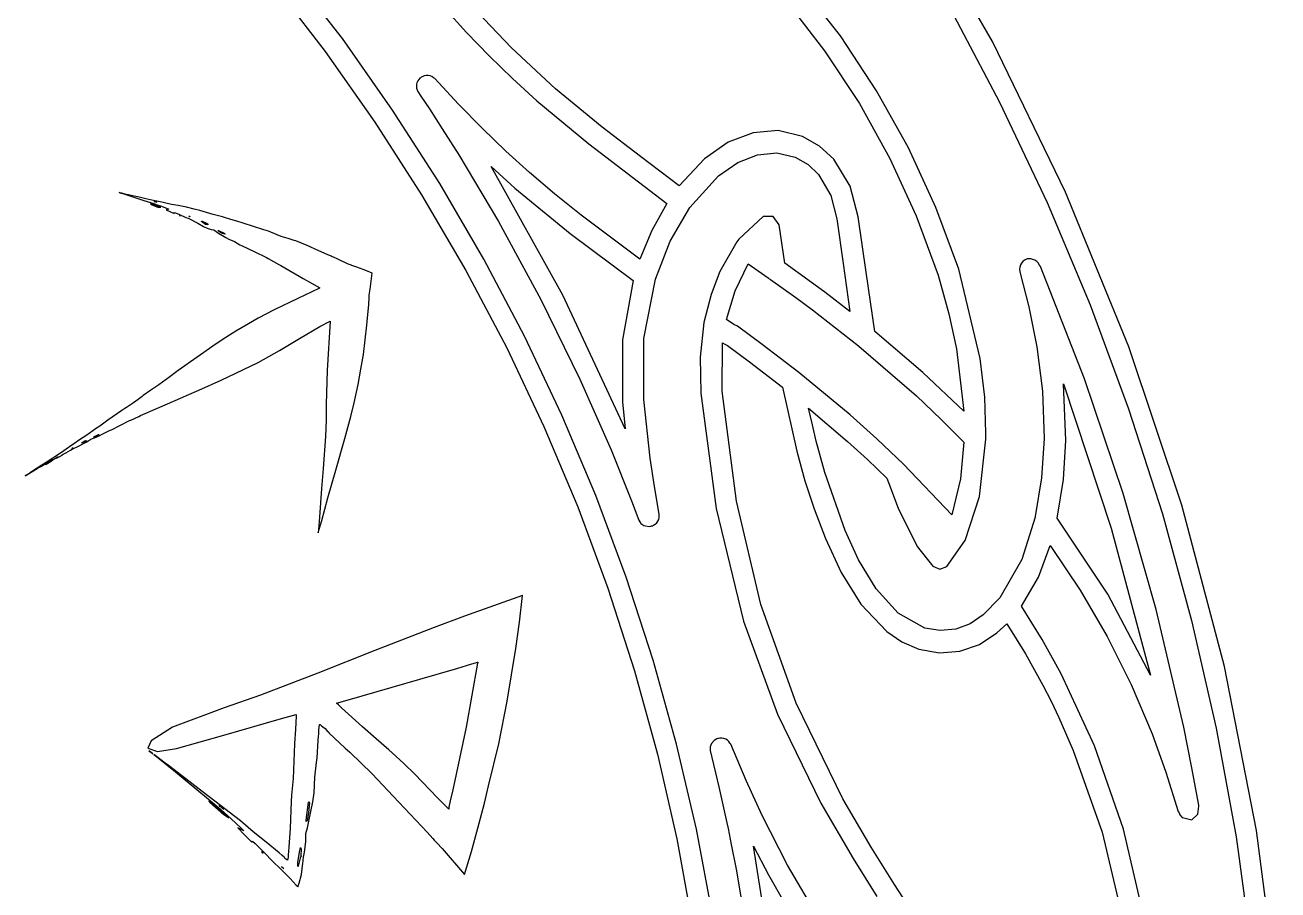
# Model space of a CAD drawing. Extents: x 0 to 238, y 0 to 238.
# Drawn here: x 179.2 to 237, y 135 to 174.9 of the extents above; entities that cross this region are included whole.
import ezdxf

# ---------------------------------------------------------------- set-up
doc = ezdxf.new("R2010")
doc.units = 0

msp = doc.modelspace()

# ---------------------------------------------------------------- linework, layer by layer
at = {"layer": 'Layer 1'}
for p, q in [((223.823429, 174.117958), (219.9911, 180.8434)), ((193.85253, 174.25553), (191.395643, 177.4384)), ((190.622972, 176.818991), (193.057657, 173.669581)), ((216.813348, 174.37876), (214.977801, 176.728939)), ((201.651981, 173.825604), (199.739794, 175.830216)), ((214.33111, 175.963486), (216.088897, 173.693003)), ((221.754174, 175.877259), (224.153248, 171.331871)), ((198.578062, 175.638838), (199.573295, 174.535498)), ((199.573295, 174.535498), (200.614375, 173.463208)), ((196.167082, 170.963792), (193.85253, 174.25553)), ((218.485318, 171.857848), (216.813348, 174.37876)), ((227.199543, 167.179595), (223.823429, 174.117958)), ((193.057657, 173.669581), (195.346505, 170.414461)), ((200.614375, 173.463208), (201.690735, 172.411998)), ((203.682115, 171.940536), (201.651981, 173.825604)), ((216.088897, 173.693003), (217.690263, 171.265974)), ((197.28538, 172.219329), (197.26213, 172.151429)), ((197.327267, 172.315188), (197.28538, 172.219329)), ((197.377065, 172.377128), (197.327267, 172.315188)), ((197.423451, 172.434836), (197.377065, 172.377128)), ((197.452063, 172.451908), (197.423451, 172.434836)), ((197.475366, 172.475101), (197.452063, 172.451908)), ((197.534974, 172.501274), (197.475366, 172.475101)), ((197.625251, 172.540616), (197.534974, 172.501274)), ((197.716019, 172.555407), (197.625251, 172.540616)), ((197.807976, 172.558605), (197.716019, 172.555407)), ((197.895925, 172.539315), (197.807976, 172.558605)), ((197.980408, 172.50859), (197.895925, 172.539315)), ((198.055784, 172.454617), (197.980408, 172.50859)), ((198.106505, 172.418363), (198.055784, 172.454617)), ((199.196025, 171.242463), (198.106505, 172.418363)), ((201.690735, 172.411998), (202.819545, 171.390208)), ((197.26213, 172.151429), (197.258935, 172.0411)), ((197.258935, 172.0411), (197.260615, 171.979649)), ((197.260615, 171.979649), (197.326183, 171.81806)), ((197.326183, 171.81806), (197.467345, 171.611437)), ((197.467345, 171.611437), (197.859024, 171.022781)), ((205.824752, 170.180383), (203.682115, 171.940536)), ((219.956194, 169.219666), (218.485318, 171.857848)), ((197.859024, 171.022781), (198.456132, 170.100321)), ((200.292915, 170.128773), (199.196025, 171.242463)), ((202.819545, 171.390208), (205.209765, 169.407318)), ((217.690263, 171.265974), (219.10006, 168.727694)), ((224.153248, 171.331871), (226.345024, 166.699223)), ((198.3396, 167.5789), (196.167082, 170.963792)), ((195.346505, 170.414461), (197.497467, 167.063181)), ((198.456132, 170.100321), (199.219114, 168.896621)), ((201.381955, 169.071763), (200.292915, 170.128773)), ((207.592992, 168.821543), (205.824752, 170.180383)), ((212.793195, 169.920243), (211.644637, 169.480424)), ((213.947545, 170.017309), (212.793195, 169.920243)), ((215.066682, 169.752623), (213.947545, 170.017309)), ((205.209765, 169.407318), (208.814795, 166.656248)), ((211.644637, 169.480424), (210.542882, 168.716853)), ((215.852604, 169.307013), (215.066682, 169.752623)), ((216.516562, 168.694313), (215.852604, 169.307013)), ((199.219114, 168.896621), (201.049343, 165.833164)), ((202.475925, 168.084167), (201.381955, 169.071763)), ((209.376352, 167.472183), (207.592992, 168.821543)), ((210.542882, 168.716853), (209.376352, 167.472183)), ((212.081999, 168.552759), (212.987978, 168.90602)), ((212.987978, 168.90602), (213.881765, 168.989178)), ((213.881765, 168.989178), (214.734677, 168.790416)), ((214.734677, 168.790416), (215.320657, 168.454592)), ((219.10006, 168.727694), (220.31256, 166.089469)), ((221.219882, 166.476206), (219.956194, 169.219666)), ((204.013447, 162.427846), (200.709635, 168.35713)), ((200.709635, 168.35713), (201.807065, 167.362924)), ((211.192507, 167.94121), (212.081999, 168.552759)), ((215.320657, 168.454592), (215.811677, 167.990858)), ((217.269315, 167.452683), (216.516562, 168.694313)), ((200.370974, 164.098956), (198.3396, 167.5789)), ((203.632915, 167.110391), (202.475925, 168.084167)), ((209.872467, 166.48033), (211.192507, 167.94121)), ((215.811677, 167.990858), (216.371752, 167.027627)), ((183.556, 167.164), (183.593987, 167.152567)), ((183.599569, 167.151591), (183.556, 167.164)), ((183.556, 167.164), (183.556, 167.164)), ((183.593987, 167.152567), (183.650779, 167.136147)), ((183.650779, 167.136147), (183.599569, 167.151591)), ((183.729305, 167.116162), (183.667041, 167.131445)), ((183.667041, 167.131445), (183.772383, 167.097197)), ((183.931644, 167.060565), (183.729305, 167.116162)), ((183.772383, 167.097197), (184.180589, 166.965842)), ((183.992553, 167.054333), (183.931644, 167.060565)), ((184.034116, 167.046205), (183.992553, 167.054333)), ((184.46985, 166.944275), (184.034116, 167.046205)), ((197.497467, 167.063181), (199.541955, 163.573593)), ((201.807065, 167.362924), (204.360371, 165.271188)), ((204.866255, 166.120088), (203.632915, 167.110391)), ((216.371752, 167.027627), (216.648465, 165.948308)), ((217.640822, 166.049023), (217.269315, 167.452683)), ((230.112446, 160.051686), (227.199543, 167.179595)), ((184.180589, 166.965842), (184.465244, 166.876096)), ((184.465244, 166.876096), (184.694953, 166.802777)), ((184.777472, 166.87578), (184.46985, 166.944275)), ((184.694953, 166.802777), (185.149164, 166.665027)), ((185.06137, 166.812921), (184.777472, 166.87578)), ((185.034049, 166.635656), (185.004842, 166.637349)), ((185.004842, 166.637349), (185.035186, 166.614913)), ((185.163778, 166.591065), (185.034049, 166.635656)), ((185.035186, 166.614913), (185.373, 166.479)), ((185.521976, 166.720366), (185.06137, 166.812921)), ((185.149164, 166.665027), (185.264804, 166.616203)), ((185.477369, 166.493958), (185.163778, 166.591065)), ((185.20454, 166.73452), (185.173925, 166.750722)), ((185.173925, 166.750722), (185.192944, 166.749475)), ((185.192944, 166.749475), (185.289463, 166.718642)), ((185.204, 166.734), (185.20454, 166.73452)), ((185.289463, 166.718642), (185.204, 166.734)), ((185.264804, 166.616203), (185.354757, 166.57567)), ((185.354757, 166.57567), (185.505782, 166.528147)), ((185.373, 166.479), (185.477369, 166.493958)), ((185.505782, 166.528147), (185.765023, 166.43402)), ((185.65035, 166.695116), (185.521976, 166.720366)), ((185.96172, 166.617138), (185.65035, 166.695116)), ((185.840345, 166.402693), (185.723567, 166.360154)), ((185.765023, 166.43402), (185.840345, 166.402693)), ((186.27, 166.559), (185.96172, 166.617138)), ((186.580986, 166.500533), (186.27, 166.559)), ((186.27, 166.559), (186.27, 166.559)), ((186.659125, 166.483682), (186.580986, 166.500533)), ((187.012275, 166.399961), (186.659125, 166.483682)), ((187.267452, 166.330816), (187.012275, 166.399961)), ((208.814795, 166.656248), (208.12109, 165.413251)), ((208.963608, 164.92229), (209.872467, 166.48033)), ((222.270288, 163.63946), (221.219882, 166.476206)), ((226.345024, 166.699223), (228.328033, 161.986451)), ((185.723567, 166.360154), (185.893504, 166.28429)), ((185.893504, 166.28429), (186.091342, 166.198833)), ((186.091342, 166.198833), (186.084027, 166.247116)), ((186.084027, 166.247116), (186.151221, 166.235141)), ((186.151221, 166.235141), (186.333026, 166.156728)), ((186.344, 166.103), (186.330129, 166.102946)), ((186.330129, 166.102946), (186.350395, 166.090529)), ((186.333026, 166.156728), (186.634315, 166.015837)), ((186.370997, 166.084622), (186.344, 166.103)), ((186.344, 166.103), (186.344, 166.103)), ((186.350395, 166.090529), (186.370997, 166.084622)), ((186.634315, 166.015837), (186.733265, 165.985707)), ((186.733265, 165.985707), (187.177779, 165.749487)), ((186.764468, 166.068553), (186.768, 166.076)), ((186.813182, 166.048829), (186.764468, 166.068553)), ((186.768, 166.076), (186.768207, 166.076574)), ((186.768207, 166.076574), (186.817627, 166.055712)), ((186.817627, 166.055712), (186.813182, 166.048829)), ((187.884389, 166.147984), (187.267452, 166.330816)), ((187.346945, 165.839106), (187.38, 165.846)), ((187.354314, 165.821713), (187.346945, 165.839106)), ((187.534818, 165.689069), (187.354314, 165.821713)), ((187.38, 165.846), (187.379839, 165.845891)), ((187.379839, 165.845891), (187.407962, 165.835488)), ((187.407962, 165.835488), (187.579471, 165.758594)), ((188.316818, 166.042207), (187.884389, 166.147984)), ((188.419019, 166.018309), (188.316818, 166.042207)), ((188.698201, 165.914268), (188.419019, 166.018309)), ((188.980688, 165.839053), (188.698201, 165.914268)), ((189.265775, 165.75663), (188.980688, 165.839053)), ((201.049343, 165.833164), (202.999504, 162.237011)), ((207.572835, 164.099598), (204.866255, 166.120088)), ((213.246317, 166.056741), (212.127867, 165.015011)), ((213.713699, 166.066929), (213.246317, 166.056741)), ((213.991363, 165.671025), (213.713699, 166.066929)), ((216.648465, 165.948308), (216.935719, 163.886678)), ((217.996518, 163.493903), (217.640822, 166.049023)), ((220.31256, 166.089469), (221.322037, 163.362603)), ((187.177779, 165.749487), (187.445201, 165.605887)), ((187.445201, 165.605887), (187.619961, 165.522544)), ((187.64298, 165.676767), (187.534818, 165.689069)), ((187.579471, 165.758594), (187.661079, 165.700394)), ((187.619961, 165.522544), (187.792605, 165.459631)), ((187.661079, 165.700394), (187.64298, 165.676767)), ((187.792605, 165.459631), (187.92499, 165.44359)), ((187.92499, 165.44359), (188.02199, 165.370274)), ((188.02199, 165.370274), (188.142993, 165.29029)), ((188.114209, 165.413505), (188.132, 165.417)), ((188.129384, 165.376277), (188.114209, 165.413505)), ((188.271576, 165.296408), (188.129384, 165.376277)), ((188.132, 165.417), (188.132525, 165.417419)), ((188.132525, 165.417419), (188.434737, 165.281298)), ((188.142993, 165.29029), (188.46894, 165.090387)), ((188.430837, 165.23827), (188.271576, 165.296408)), ((188.448989, 165.261898), (188.430837, 165.23827)), ((188.434737, 165.281298), (188.448989, 165.261898)), ((190.231045, 165.448946), (189.265775, 165.75663)), ((190.440919, 165.379519), (190.231045, 165.448946)), ((190.542414, 165.332157), (190.440919, 165.379519)), ((191.029682, 165.136642), (190.542414, 165.332157)), ((204.360371, 165.271188), (207.257995, 163.114014)), ((208.12109, 165.413251), (207.572835, 164.099598)), ((214.245941, 163.911615), (213.991363, 165.671025)), ((188.46894, 165.090387), (188.619314, 165.010351)), ((188.619314, 165.010351), (188.874708, 164.912485)), ((188.874708, 164.912485), (189.126038, 164.760269)), ((189.126038, 164.760269), (189.203527, 164.717135)), ((189.203527, 164.717135), (189.774744, 164.440557)), ((191.342841, 165.042083), (191.029682, 165.136642)), ((191.630312, 164.95782), (191.342841, 165.042083)), ((191.708236, 164.937444), (191.630312, 164.95782)), ((192.224603, 164.721067), (191.708236, 164.937444)), ((192.76595, 164.47738), (192.224603, 164.721067)), ((208.285, 163.178), (208.963608, 164.92229)), ((212.034607, 164.890864), (211.248272, 163.520864)), ((212.127867, 165.015011), (212.034607, 164.890864)), ((189.774744, 164.440557), (190.351205, 164.17167)), ((190.351205, 164.17167), (190.427775, 164.122357)), ((190.427775, 164.122357), (190.912443, 163.852008)), ((193.140504, 164.311671), (192.76595, 164.47738)), ((193.328108, 164.228816), (193.140504, 164.311671)), ((193.375036, 164.208169), (193.328108, 164.228816)), ((193.440117, 164.178962), (193.375036, 164.208169)), ((193.631404, 164.091284), (193.440117, 164.178962)), ((194.058033, 163.899401), (193.631404, 164.091284)), ((202.248672, 160.540024), (200.370974, 164.098956)), ((225.393999, 164.088475), (225.359915, 164.082297)), ((225.425538, 164.104245), (225.393999, 164.088475)), ((225.491973, 164.106032), (225.425538, 164.104245)), ((225.589136, 164.108309), (225.491973, 164.106032)), ((225.689655, 164.082461), (225.589136, 164.108309)), ((190.912443, 163.852008), (191.014427, 163.803889)), ((191.014427, 163.803889), (192.033617, 163.208513)), ((194.16587, 163.851496), (194.058033, 163.899401)), ((194.220003, 163.827437), (194.16587, 163.851496)), ((194.278851, 163.805923), (194.220003, 163.827437)), ((194.516634, 163.719385), (194.278851, 163.805923)), ((194.937464, 163.564945), (194.516634, 163.719385)), ((195.218326, 163.454291), (194.937464, 163.564945)), ((199.541955, 163.573593), (201.424949, 160.009863)), ((211.248272, 163.520864), (210.848572, 162.470894)), ((211.958034, 162.638618), (212.569004, 163.882466)), ((212.569004, 163.882466), (213.481874, 163.230516)), ((216.096121, 162.577045), (214.245941, 163.911615)), ((216.935719, 163.886678), (217.255491, 161.677778)), ((223.264438, 159.50928), (222.270288, 163.63946)), ((225.094678, 163.729635), (225.081455, 163.629929)), ((225.081455, 163.629929), (225.092888, 163.520574)), ((225.092888, 163.520574), (225.100203, 163.450018)), ((225.121489, 163.82723), (225.094678, 163.729635)), ((225.169122, 163.911169), (225.121489, 163.82723)), ((225.227917, 163.986655), (225.169122, 163.911169)), ((225.308551, 164.044962), (225.227917, 163.986655)), ((225.359915, 164.082297), (225.308551, 164.044962)), ((225.774135, 164.047671), (225.689655, 164.082461)), ((225.867178, 163.979718), (225.774135, 164.047671)), ((225.932801, 163.917064), (225.867178, 163.979718)), ((226.000266, 163.814646), (225.932801, 163.917064)), ((226.036955, 163.758766), (226.000266, 163.814646)), ((228.070071, 158.573466), (226.036955, 163.758766)), ((192.033617, 163.208513), (192.813614, 162.766271)), ((195.124093, 162.707839), (195.218326, 163.454291)), ((207.257995, 163.114014), (206.769426, 160.379584)), ((207.74906, 160.431319), (208.285, 163.178)), ((213.481874, 163.230516), (213.489731, 163.224936)), ((213.489731, 163.224936), (213.59242, 163.151779)), ((213.59242, 163.151779), (213.593394, 163.150859)), ((213.593394, 163.150859), (214.764314, 162.3279)), ((218.405102, 160.763863), (217.996518, 163.493903)), ((221.322037, 163.362603), (221.822527, 161.580323)), ((225.100203, 163.450018), (225.499251, 161.889808)), ((192.756066, 162.741452), (191.793342, 162.286482)), ((192.813614, 162.766271), (192.756066, 162.741452)), ((195.081666, 162.339836), (195.087844, 162.428922)), ((195.087844, 162.428922), (195.09998, 162.521855)), ((195.09998, 162.521855), (195.124093, 162.707839)), ((206.892165, 156.28093), (204.013447, 162.427846)), ((210.848572, 162.470894), (210.518454, 161.176804)), ((211.558054, 161.311796), (211.958034, 162.638618)), ((217.255491, 161.677778), (216.096121, 162.577045)), ((191.793342, 162.286482), (190.701762, 161.755862)), ((195.00721, 161.38898), (195.061507, 161.987118)), ((195.061507, 161.987118), (195.081666, 162.339836)), ((202.999504, 162.237011), (204.796235, 158.561914)), ((214.764314, 162.3279), (215.524964, 161.761136)), ((225.499251, 161.889808), (225.875216, 160.048678)), ((228.328033, 161.986451), (230.100808, 157.200688)), ((189.969018, 161.36825), (189.523421, 161.120335)), ((190.701762, 161.755862), (189.969018, 161.36825)), ((192.807834, 160.989211), (193.292502, 161.242164)), ((193.292502, 161.242164), (193.152314, 158.960964)), ((194.973344, 161.046927), (195.00721, 161.38898)), ((211.897925, 161.082468), (211.558054, 161.311796)), ((215.524964, 161.761136), (217.648794, 160.094936)), ((221.822527, 161.580323), (222.1734, 159.955303)), ((188.936284, 160.777805), (188.470259, 160.47863)), ((189.523421, 161.120335), (188.936284, 160.777805)), ((191.871396, 160.441252), (192.807834, 160.989211)), ((194.89851, 160.369075), (194.973344, 161.046927)), ((210.518454, 161.176804), (210.346132, 159.576224)), ((212.06911, 161.004978), (211.897925, 161.082468)), ((213.21195, 160.162012), (212.06911, 161.004978)), ((220.623162, 158.863723), (218.405102, 160.763863)), ((188.021899, 160.19224), (186.276199, 158.96096)), ((188.470259, 160.47863), (188.021899, 160.19224)), ((190.943137, 159.881913), (191.871396, 160.441252)), ((194.815167, 159.698922), (194.89851, 160.369075)), ((203.970645, 156.90725), (202.248672, 160.540024)), ((206.769426, 160.379584), (206.772, 157.519)), ((207.746209, 157.63284), (207.74906, 160.431319)), ((211.358756, 158.006619), (211.384007, 160.243759)), ((211.384007, 160.243759), (211.490001, 160.172393)), ((211.490001, 160.172393), (211.613228, 160.12086)), ((211.613228, 160.12086), (212.622498, 159.366277)), ((214.90054, 158.870582), (213.21195, 160.162012)), ((217.648794, 160.094936), (217.656433, 160.088811)), ((217.656433, 160.088811), (217.661093, 160.085018)), ((217.661093, 160.085018), (220.316623, 157.788818)), ((225.875216, 160.048678), (226.13646, 158.002288)), ((232.555144, 152.757603), (230.112446, 160.051686)), ((189.957601, 159.333954), (190.943137, 159.881913)), ((194.69774, 159.01733), (194.815167, 159.698922)), ((201.424949, 160.009863), (203.145295, 156.377593)), ((210.346132, 159.576224), (210.376047, 157.912674)), ((222.1734, 159.955303), (222.512462, 157.080523)), ((223.472416, 157.72771), (223.264438, 159.50928)), ((186.276199, 158.96096), (186.157525, 158.869543)), ((188.262951, 158.516676), (189.957601, 159.333954)), ((193.152314, 158.960964), (193.107825, 157.414194)), ((194.571426, 158.313525), (194.69774, 159.01733)), ((212.622498, 159.366277), (214.148348, 158.196877)), ((185.884791, 158.662649), (185.379752, 158.305813)), ((186.157525, 158.869543), (185.884791, 158.662649)), ((187.221111, 158.061271), (188.262951, 158.516676)), ((194.388264, 157.470505), (194.571426, 158.313525)), ((204.796235, 158.561914), (206.241254, 155.298761)), ((217.26269, 156.920212), (214.90054, 158.870582)), ((222.512462, 157.080523), (220.623162, 158.863723)), ((227.102, 158.343), (229.306045, 151.692802)), ((227.207511, 155.73772), (227.102, 158.343)), ((227.102, 158.343), (227.102, 158.343)), ((229.852304, 153.300019), (228.070071, 158.573466)), ((184.610268, 157.771186), (184.425644, 157.62791)), ((184.659524, 157.811284), (184.610268, 157.771186)), ((185.009801, 158.053834), (184.659524, 157.811284)), ((185.379752, 158.305813), (185.009801, 158.053834)), ((186.142425, 157.585388), (187.005928, 157.964977)), ((187.005928, 157.964977), (187.221111, 158.061271)), ((210.376047, 157.912674), (211.079278, 152.605896)), ((212.021852, 152.937563), (211.358756, 158.006619)), ((214.148348, 158.196877), (214.798345, 155.245257)), ((220.316623, 157.788818), (221.459733, 156.709428)), ((226.13646, 158.002288), (226.205323, 155.835158)), ((183.822798, 157.217491), (183.683315, 157.118919)), ((183.893136, 157.25926), (183.822798, 157.217491)), ((184.222489, 157.474553), (183.893136, 157.25926)), ((184.425644, 157.62791), (184.222489, 157.474553)), ((184.53545, 156.884778), (185.317507, 157.226983)), ((185.317507, 157.226983), (186.142425, 157.585388)), ((193.107825, 157.414194), (193.093736, 156.671208)), ((194.241356, 156.846952), (194.388264, 157.470505)), ((206.772, 157.519), (206.7723, 157.5192)), ((206.7723, 157.5192), (206.892165, 156.28093)), ((208.041695, 154.92897), (207.746209, 157.63284)), ((215.526519, 156.457774), (215.347912, 157.229753)), ((215.347912, 157.229753), (217.142492, 155.695773)), ((223.52498, 156.07592), (223.472416, 157.72771)), ((230.100808, 157.200688), (231.661882, 152.349069)), ((183.037873, 156.666387), (182.84691, 156.531022)), ((183.683315, 157.118919), (183.037873, 156.666387)), ((183.61813, 156.440538), (184.03469, 156.652633)), ((184.03469, 156.652633), (184.092997, 156.674959)), ((184.092997, 156.674959), (184.460128, 156.845111)), ((184.460128, 156.845111), (184.53545, 156.884778)), ((193.093736, 156.671208), (193.064636, 155.926921)), ((193.961849, 155.830692), (194.241356, 156.846952)), ((205.534847, 153.205786), (203.970645, 156.90725)), ((218.4937, 155.817682), (217.26269, 156.920212)), ((221.459733, 156.709428), (222.509103, 155.659998)), ((182.105278, 156.014448), (181.680709, 155.730767)), ((182.396599, 156.222697), (182.105278, 156.014448)), ((182.389308, 155.900432), (182.607093, 156.018023)), ((182.464931, 156.27265), (182.396599, 156.222697)), ((182.657954, 156.395225), (182.464931, 156.27265)), ((182.612405, 156.000519), (182.499908, 155.934084)), ((182.607093, 156.018023), (182.61972, 156.018889)), ((182.61972, 156.018889), (182.612, 156)), ((182.612, 156), (182.612405, 156.000519)), ((182.84691, 156.531022), (182.657954, 156.395225)), ((182.6637, 155.968496), (182.774732, 156.021655)), ((182.774732, 156.021655), (182.956048, 156.125321)), ((182.956048, 156.125321), (183.144953, 156.20644)), ((183.144953, 156.20644), (183.202448, 156.232614)), ((183.202448, 156.232614), (183.61813, 156.440538)), ((203.145295, 156.377593), (204.701838, 152.682387)), ((215.702527, 155.703301), (215.526519, 156.457774)), ((223.514467, 155.792024), (223.52498, 156.07592)), ((181.26459, 155.44763), (181.21219, 155.41192)), ((181.505029, 155.611985), (181.26459, 155.44763)), ((181.385336, 155.332322), (181.714263, 155.495376)), ((181.680709, 155.730767), (181.505029, 155.611985)), ((181.714263, 155.495376), (181.91227, 155.592102)), ((181.810406, 155.615128), (181.830726, 155.635165)), ((181.817995, 155.613502), (181.810406, 155.615128)), ((181.956989, 155.667635), (181.817995, 155.613502)), ((181.830726, 155.635165), (181.850668, 155.646979)), ((181.850668, 155.646979), (181.97449, 155.714822)), ((181.91227, 155.592102), (182.039939, 155.658425)), ((182.029221, 155.722149), (181.956989, 155.667635)), ((181.97449, 155.714822), (182.036968, 155.739858)), ((182.036968, 155.739858), (182.029, 155.722)), ((182.029, 155.722), (182.029221, 155.722149)), ((182.039939, 155.658425), (182.162624, 155.730391)), ((182.162624, 155.730391), (182.251061, 155.796502)), ((182.251061, 155.796502), (182.326383, 155.823922)), ((182.326383, 155.823922), (182.418387, 155.861963)), ((182.3782, 155.889053), (182.389308, 155.900432)), ((182.394456, 155.884447), (182.3782, 155.889053)), ((182.499908, 155.934084), (182.394456, 155.884447)), ((182.418387, 155.861963), (182.6637, 155.968496)), ((193.064636, 155.926921), (192.962057, 154.442311)), ((193.541778, 154.367212), (193.961849, 155.830692)), ((216.100923, 154.261931), (215.702527, 155.703301)), ((217.142492, 155.695773), (218.060617, 154.867821)), ((219.72314, 154.652952), (218.4937, 155.817682)), ((222.509103, 155.659998), (222.346813, 153.96444)), ((223.223242, 153.156443), (223.514467, 155.792024)), ((226.205323, 155.835158), (226.094325, 154.021286)), ((227.095374, 153.94037), (227.207511, 155.73772)), ((180.497003, 154.929524), (180.182709, 154.721165)), ((180.40256, 154.801745), (180.507741, 154.864399)), ((180.584196, 154.987944), (180.497003, 154.929524)), ((180.507741, 154.864399), (180.689492, 154.968062)), ((180.796833, 155.125152), (180.584196, 154.987944)), ((180.742705, 154.997001), (180.670738, 154.924766)), ((180.670738, 154.924766), (180.791633, 154.987896)), ((180.689492, 154.968062), (180.742705, 154.997001)), ((180.791633, 154.987896), (180.931985, 155.062135)), ((181.004159, 155.267451), (180.796833, 155.125152)), ((180.921261, 155.073407), (180.966781, 155.103968)), ((180.931985, 155.062135), (180.921261, 155.073407)), ((180.966781, 155.103968), (181.09537, 155.172246)), ((181.21219, 155.41192), (181.004159, 155.267451)), ((181.09537, 155.172246), (181.315379, 155.28897)), ((181.109975, 155.162325), (181.100706, 155.155009)), ((181.100706, 155.155009), (181.116, 155.162)), ((181.130577, 155.171102), (181.109975, 155.162325)), ((181.116, 155.162), (181.130577, 155.171102)), ((181.315379, 155.28897), (181.385336, 155.332322)), ((181.42843, 155.394416), (181.393434, 155.374418)), ((181.393434, 155.374418), (181.394625, 155.378916)), ((181.394625, 155.378916), (181.430338, 155.398912)), ((181.430338, 155.398912), (181.428, 155.394)), ((181.428, 155.394), (181.42843, 155.394416)), ((206.241254, 155.298761), (207.181976, 152.956391)), ((208.243278, 153.62031), (208.041695, 154.92897)), ((214.798345, 155.245257), (215.18211, 153.882407)), ((218.060617, 154.867821), (218.960535, 154.002204)), ((179.289403, 154.15202), (179.577687, 154.32071)), ((179.471532, 154.268526), (179.442703, 154.249993)), ((179.774717, 154.459108), (179.471532, 154.268526)), ((179.577687, 154.32071), (179.777971, 154.438735)), ((179.987301, 154.595122), (179.774717, 154.459108)), ((179.777971, 154.438735), (179.939289, 154.533728)), ((179.939289, 154.533728), (180.256507, 154.723604)), ((180.182709, 154.721165), (179.987301, 154.595122)), ((180.183, 154.658), (180.163329, 154.643801)), ((180.163329, 154.643801), (180.18587, 154.652742)), ((180.274144, 154.710507), (180.183, 154.658)), ((180.18587, 154.652742), (180.425333, 154.783501)), ((180.256507, 154.723604), (180.338496, 154.76804)), ((180.28591, 154.77162), (180.263854, 154.760729)), ((180.263854, 154.760729), (180.276591, 154.769994)), ((180.492906, 154.840561), (180.274144, 154.710507)), ((180.276591, 154.769994), (180.343785, 154.810203)), ((180.343785, 154.810203), (180.28591, 154.77162)), ((180.338496, 154.76804), (180.40256, 154.801745)), ((180.425333, 154.783501), (180.492906, 154.840561)), ((192.962057, 154.442311), (192.883862, 153.525976)), ((193.183153, 153.092032), (193.541778, 154.367212)), ((221.94982, 152.307542), (219.72314, 154.652952)), ((179.215001, 154.108614), (179.289403, 154.15202)), ((179.258568, 154.135383), (179.215001, 154.108614)), ((179.40076, 154.221435), (179.258568, 154.135383)), ((179.442703, 154.249993), (179.40076, 154.221435)), ((215.18211, 153.882407), (215.599, 152.581)), ((217.035738, 151.592851), (216.100923, 154.261931)), ((218.960535, 154.002204), (219.029572, 153.799004)), ((219.029572, 153.799004), (219.486058, 152.613404)), ((222.346813, 153.96444), (221.95, 152.308)), ((226.094325, 154.021286), (225.796101, 152.228658)), ((226.81822, 152.16098), (227.095374, 153.94037)), ((192.883862, 153.525976), (192.790602, 152.209776)), ((206.939231, 149.44078), (205.534847, 153.205786)), ((208.462847, 152.33695), (208.243278, 153.62031)), ((222.568273, 151.123374), (223.223242, 153.156443)), ((231.38082, 147.947521), (229.852304, 153.300019)), ((192.894158, 152.054472), (193.183153, 153.092032)), ((204.701838, 152.682387), (206.093425, 148.929845)), ((207.181976, 152.956391), (207.518814, 152.060054)), ((211.079278, 152.605896), (212.343597, 147.404174)), ((213.147689, 148.173454), (212.021852, 152.937563)), ((215.599, 152.581), (215.59887, 152.5806)), ((215.59887, 152.5806), (216.12211, 151.21596)), ((219.486058, 152.613404), (220.361165, 150.858577)), ((234.520642, 145.32072), (232.555144, 152.757603)), ((192.790602, 152.209776), (192.752835, 151.615377)), ((192.77955, 151.652119), (192.894158, 152.054472)), ((207.518814, 152.060054), (207.61256, 151.915099)), ((208.34439, 151.947061), (208.399282, 152.019513)), ((208.399282, 152.019513), (208.436998, 152.102585)), ((208.436998, 152.102585), (208.45992, 152.187443)), ((208.45992, 152.187443), (208.462847, 152.33695)), ((221.95, 152.308), (221.94982, 152.307542)), ((225.789759, 152.197227), (225.187376, 150.252022)), ((225.796101, 152.228658), (225.789759, 152.197227)), ((229.149068, 148.651526), (226.81822, 152.16098)), ((231.661882, 152.349069), (233.009786, 147.43873)), ((192.733231, 151.476787), (192.77955, 151.652119)), ((192.752835, 151.615377), (192.733231, 151.476787)), ((207.61256, 151.915099), (207.660193, 151.878791)), ((207.660193, 151.878791), (207.752855, 151.817549)), ((207.752855, 151.817549), (207.819996, 151.796523)), ((207.819996, 151.796523), (208.00153, 151.778317)), ((208.00153, 151.778317), (208.068134, 151.780646)), ((208.068134, 151.780646), (208.104439, 151.795764)), ((208.104439, 151.795764), (208.143456, 151.802323)), ((208.143456, 151.802323), (208.193799, 151.832721)), ((208.193799, 151.832721), (208.278116, 151.883442)), ((208.278116, 151.883442), (208.34439, 151.947061)), ((217.656257, 150.230921), (217.035738, 151.592851)), ((229.306045, 151.692802), (231.11145, 144.9235)), ((216.12211, 151.21596), (216.846546, 149.656182)), ((220.361165, 150.858577), (221.080568, 149.937554)), ((221.722818, 149.930185), (222.560309, 151.105275)), ((222.560309, 151.105275), (222.568273, 151.123374)), ((225.947179, 149.441399), (226.494914, 150.898576)), ((226.494914, 150.898576), (227.869987, 148.841775)), ((218.466435, 148.896731), (217.656257, 150.230921)), ((225.187376, 150.252022), (224.170749, 148.487607)), ((216.846546, 149.656182), (217.7564, 148.19677)), ((221.080568, 149.937554), (221.400274, 149.810199)), ((221.400274, 149.810199), (221.722818, 149.930185)), ((208.181749, 145.617381), (206.939231, 149.44078)), ((225.165494, 148.095166), (225.947179, 149.441399)), ((202.158239, 148.597507), (199.485849, 147.634732)), ((202.014475, 147.370717), (202.158239, 148.597507)), ((206.093425, 148.929845), (207.318902, 145.12557)), ((219.474381, 147.783151), (218.466435, 148.896731)), ((224.170749, 148.487607), (223.405275, 147.703168)), ((227.869987, 148.841775), (229.112678, 146.705178)), ((231.11145, 144.9235), (229.149068, 148.651526)), ((214.769467, 143.631577), (213.147689, 148.173454)), ((217.7564, 148.19677), (218.95154, 146.93162)), ((226.119816, 146.564486), (225.165494, 148.095166)), ((232.652785, 142.525066), (231.38082, 147.947521)), ((199.485849, 147.634732), (198.084249, 147.121088)), ((201.846759, 146.150437), (202.014475, 147.370717)), ((212.343597, 147.404174), (213.913371, 143.120437)), ((220.702275, 147.090941), (219.474381, 147.783151)), ((223.405275, 147.703168), (222.806313, 147.290543)), ((233.009786, 147.43873), (234.143054, 142.476804)), ((198.084249, 147.121088), (195.345159, 146.057198)), ((218.95154, 146.93162), (219.650896, 146.450888)), ((221.420578, 146.976675), (220.702275, 147.090941)), ((222.133335, 147.045794), (221.420578, 146.976675)), ((222.806313, 147.290543), (222.133335, 147.045794)), ((223.225647, 146.333474), (224.02954, 146.867358)), ((224.02954, 146.867358), (224.495618, 147.294476)), ((224.495618, 147.294476), (225.356466, 145.899926)), ((219.650896, 146.450888), (220.42982, 146.114023)), ((222.327428, 146.023616), (223.225647, 146.333474)), ((226.995551, 144.977726), (226.119816, 146.564486)), ((229.112678, 146.705178), (230.219543, 144.495159)), ((195.345159, 146.057198), (192.717809, 145.016878)), ((201.440667, 143.729707), (201.846759, 146.150437)), ((209.260355, 141.740738), (208.181749, 145.617381)), ((220.42982, 146.114023), (221.380334, 145.947295)), ((221.380334, 145.947295), (222.327428, 146.023616)), ((225.356466, 145.899926), (226.148491, 144.458336)), ((197.424236, 144.732283), (199.125186, 145.226431)), ((199.125186, 145.226431), (199.814578, 145.437282)), ((200.085844, 145.479449), (199.563115, 142.530321)), ((199.814578, 145.437282), (199.986733, 145.490873)), ((199.986733, 145.490873), (200.072839, 145.517698)), ((200.072839, 145.517698), (200.077174, 145.517535)), ((200.077174, 145.517535), (200.088499, 145.514012)), ((200.089312, 145.484379), (200.085844, 145.479449)), ((200.088499, 145.514012), (200.089312, 145.484379)), ((207.318902, 145.12557), (208.377115, 141.275164)), ((236.001948, 137.76441), (234.520642, 145.32072)), ((192.717809, 145.016878), (190.076, 144.006)), ((196.147436, 144.366289), (197.424236, 144.732283)), ((226.148491, 144.458336), (226.529333, 143.723752)), ((228.537551, 141.663096), (226.995551, 144.977726)), ((230.219543, 144.495159), (231.187134, 142.218096)), ((190.076, 144.006), (188.40412, 143.410193)), ((190.076, 144.006), (190.076, 144.006)), ((194.072376, 143.776163), (196.147436, 144.366289)), ((188.40412, 143.410193), (186.0204, 142.519108)), ((193.57692, 143.636272), (194.072376, 143.776163)), ((193.662484, 143.560191), (193.57692, 143.636272)), ((193.714723, 143.512665), (193.662484, 143.560191)), ((193.808037, 143.416373), (193.714723, 143.512665)), ((194.769567, 142.532657), (193.808037, 143.416373)), ((201.06893, 141.757717), (201.440667, 143.729707)), ((216.920387, 139.229219), (214.769467, 143.631577)), ((226.529333, 143.723752), (226.882861, 142.976428)), ((188.384664, 142.150188), (191.039054, 142.920428)), ((191.039054, 142.920428), (191.715602, 143.11112)), ((191.711538, 143.034119), (191.680327, 142.437659)), ((191.715602, 143.11112), (191.711538, 143.034119)), ((213.913371, 143.120437), (215.909607, 139.018044)), ((226.882861, 142.976428), (227.554696, 141.456638)), ((186.0204, 142.519108), (185.031884, 141.901951)), ((186.200904, 141.538613), (188.384664, 142.150188)), ((191.680327, 142.437659), (191.647, 141.758401)), ((192.748796, 142.11259), (192.756329, 142.208343)), ((192.756329, 142.208343), (192.761858, 142.377467)), ((192.761858, 142.377467), (192.776324, 142.537769)), ((192.776324, 142.537769), (192.786349, 142.609191)), ((192.786349, 142.609191), (192.796972, 142.640023)), ((192.796972, 142.640023), (192.826072, 142.64582)), ((192.826072, 142.64582), (192.857068, 142.620948)), ((192.857068, 142.620948), (192.886058, 142.592336)), ((192.886058, 142.592336), (192.941938, 142.540532)), ((192.941938, 142.540532), (193.052702, 142.46055)), ((193.052702, 142.46055), (193.110357, 142.388964)), ((193.110357, 142.388964), (193.154305, 142.338029)), ((193.154305, 142.338029), (193.164927, 142.325781)), ((193.164927, 142.325781), (193.171212, 142.318725)), ((193.171212, 142.318725), (193.186114, 142.304095)), ((193.186114, 142.304095), (193.245775, 142.245675)), ((193.245775, 142.245675), (193.486321, 142.013423)), ((195.403903, 141.985728), (194.769567, 142.532657)), ((199.563115, 142.530321), (198.935574, 139.640369)), ((231.187134, 142.218096), (231.827538, 140.448226)), ((233.009293, 140.730006), (232.652785, 142.525066)), ((234.143054, 142.476804), (235.060218, 137.470427)), ((185.031884, 141.901951), (184.870564, 141.551862)), ((191.647, 141.758401), (191.61118, 140.954994)), ((192.680736, 141.111504), (192.730537, 141.914366)), ((192.730537, 141.914366), (192.748796, 142.11259)), ((193.486321, 142.013423), (193.979927, 141.561487)), ((193.979927, 141.561487), (194.189694, 141.373829)), ((195.988766, 141.481174), (195.403903, 141.985728)), ((200.593205, 139.825017), (201.06893, 141.757717)), ((210.173, 137.816), (209.260355, 141.740738)), ((210.873255, 141.778263), (210.811533, 141.61743)), ((210.811533, 141.61743), (210.815978, 141.443485)), ((210.991506, 141.909835), (210.873255, 141.778263)), ((211.123349, 141.989492), (210.991506, 141.909835)), ((211.156087, 141.99567), (211.123349, 141.989492)), ((211.185946, 142.009499), (211.156087, 141.99567)), ((211.250857, 142.013348), (211.185946, 142.009499)), ((211.349045, 142.019252), (211.250857, 142.013348)), ((211.438947, 142.00213), (211.349045, 142.019252)), ((211.525973, 141.973465), (211.438947, 142.00213)), ((211.601405, 141.925019), (211.525973, 141.973465)), ((211.669573, 141.867036), (211.601405, 141.925019)), ((211.721107, 141.790088), (211.669573, 141.867036)), ((211.755735, 141.738724), (211.721107, 141.790088)), ((212.470541, 140.059784), (211.755735, 141.738724)), ((229.865139, 137.820759), (228.537551, 141.663096)), ((184.870564, 141.551862), (185.31887, 141.402221)), ((184.92, 141.438), (184.997436, 141.38083)), ((185.009357, 141.372595), (184.92, 141.438)), ((184.92, 141.438), (184.92, 141.438)), ((184.997436, 141.38083), (185.113127, 141.295862)), ((185.113127, 141.295862), (185.009357, 141.372595)), ((185.27646, 141.177346), (185.146356, 141.270928)), ((185.146356, 141.270928), (185.359264, 141.111072)), ((185.679247, 140.866354), (185.27646, 141.177346)), ((185.31887, 141.402221), (186.200904, 141.538613)), ((185.359264, 141.111072), (186.146034, 140.471805)), ((192.658897, 140.897997), (192.680736, 141.111504)), ((194.189694, 141.373829), (195.217174, 140.376914)), ((196.148461, 141.345538), (195.988766, 141.481174)), ((196.675178, 140.847433), (196.148461, 141.345538)), ((208.377115, 141.275164), (209.26691, 137.38423)), ((210.815978, 141.443485), (210.816085, 141.44305)), ((210.816085, 141.44305), (210.816139, 141.442833)), ((210.816139, 141.442833), (211.215133, 139.780853)), ((227.554696, 141.456638), (228.879384, 137.681846)), ((185.807999, 140.774067), (185.679247, 140.866354)), ((185.892589, 140.710231), (185.807999, 140.774067)), ((186.766495, 140.035416), (185.892589, 140.710231)), ((186.146034, 140.471805), (186.697408, 140.020301)), ((191.61118, 140.954994), (191.580136, 140.159826)), ((192.573982, 140.213699), (192.658897, 140.897997)), ((197.184067, 140.351659), (196.675178, 140.847433)), ((231.827538, 140.448226), (232.396142, 138.643566)), ((233.34494, 138.930876), (233.009293, 140.730006)), ((186.697408, 140.020301), (187.143059, 139.65236)), ((187.388476, 139.558444), (186.766495, 140.035416)), ((191.580136, 140.159826), (191.506332, 139.395924)), ((192.540398, 139.493751), (192.573982, 140.213699)), ((195.217174, 140.376914), (196.194037, 139.342714)), ((198.242537, 139.268529), (197.184067, 140.351659)), ((200.397907, 139.028587), (200.593205, 139.825017)), ((213.211374, 138.452864), (212.470541, 140.059784)), ((187.143059, 139.65236), (188.033438, 138.919712)), ((187.963043, 139.117131), (187.388476, 139.558444)), ((191.506332, 139.395924), (191.491092, 139.105469)), ((192.48377, 139.076441), (192.540398, 139.493751)), ((196.194037, 139.342714), (197.230567, 138.238724)), ((198.558784, 138.944538), (198.242537, 139.268529)), ((198.935574, 139.640369), (198.822967, 139.132087)), ((211.215133, 139.780853), (211.581341, 138.111453)), ((187.754, 139.077), (187.6905, 139.121489)), ((187.6905, 139.121489), (187.739042, 139.066056)), ((187.739042, 139.066056), (188.377332, 138.492842)), ((188.004838, 138.862305), (187.754, 139.077)), ((187.754, 139.077), (187.754, 139.077)), ((188.894985, 138.403081), (187.963043, 139.117131)), ((188.614573, 138.342633), (188.004838, 138.862305)), ((188.033438, 138.919712), (188.249338, 138.724795)), ((188.214, 138.872), (188.159757, 138.924507)), ((188.159757, 138.924507), (188.200724, 138.896223)), ((188.200724, 138.896223), (188.388543, 138.740436)), ((188.388543, 138.740436), (188.214, 138.872)), ((188.214, 138.872), (188.214, 138.872)), ((188.249338, 138.724795), (188.415318, 138.570953)), ((191.491092, 139.105469), (191.436146, 137.866279)), ((192.174297, 138.233443), (192.286415, 139.070392)), ((192.286415, 139.070392), (192.305042, 139.10361)), ((192.332677, 139.036796), (192.289, 138.587)), ((192.305042, 139.10361), (192.332677, 139.036796)), ((192.307819, 138.199123), (192.48377, 139.076441)), ((198.714362, 138.784843), (198.558784, 138.944538)), ((198.722868, 138.777201), (198.714362, 138.784843)), ((198.752998, 138.75287), (198.722868, 138.777201)), ((198.75236, 138.815459), (198.752078, 138.813562)), ((198.752078, 138.813562), (198.752456, 138.8121)), ((198.754364, 138.824509), (198.75236, 138.815459)), ((198.752456, 138.8121), (198.753162, 138.80901)), ((198.754895, 138.769614), (198.752998, 138.75287)), ((198.753162, 138.80901), (198.754353, 138.802129)), ((198.754353, 138.802129), (198.754895, 138.769614)), ((198.758428, 138.842555), (198.754364, 138.824509)), ((198.822967, 139.132087), (198.758428, 138.842555)), ((200.102361, 137.869647), (200.397907, 139.028587)), ((215.909607, 139.018044), (217.398347, 136.473984)), ((218.238097, 136.987199), (216.920387, 139.229219)), ((233.299874, 138.510194), (233.344722, 138.885899)), ((233.344722, 138.885899), (233.34494, 138.930876)), ((188.377332, 138.492842), (188.614573, 138.342633)), ((188.415318, 138.570953), (188.702194, 138.319298)), ((188.702194, 138.319298), (189.173637, 137.873811)), ((189.143603, 138.201292), (188.894985, 138.403081)), ((189.732908, 137.701291), (189.143603, 138.201292)), ((192.180151, 138.176598), (192.174297, 138.233443)), ((192.218028, 138.202935), (192.180151, 138.176598)), ((192.289396, 138.587513), (192.218028, 138.202935)), ((192.233905, 137.878595), (192.307819, 138.199123)), ((192.289, 138.587), (192.289396, 138.587513)), ((197.230567, 138.238724), (197.752189, 137.679603)), ((211.581341, 138.111453), (211.638728, 137.849178)), ((214.374974, 136.168254), (213.211374, 138.452864)), ((232.396142, 138.643566), (232.430661, 138.572632)), ((232.430661, 138.572632), (232.473418, 138.485118)), ((232.473418, 138.485118), (232.582229, 138.363029)), ((232.582229, 138.363029), (232.589597, 138.356312)), ((232.589597, 138.356312), (233.019156, 138.256496)), ((233.019156, 138.256496), (233.299874, 138.510194)), ((189.307757, 137.740938), (189.02619, 137.891585)), ((189.02619, 137.891585), (189.3258, 137.585035)), ((189.173637, 137.873811), (189.307757, 137.740938)), ((189.3258, 137.585035), (189.678518, 137.226142)), ((190.330287, 137.218629), (189.732908, 137.701291)), ((191.436146, 137.866279), (191.371932, 136.996547)), ((192.158431, 137.241657), (192.165043, 137.627158)), ((192.165043, 137.627158), (192.233905, 137.878595)), ((197.752189, 137.679603), (198.013809, 137.398363)), ((199.801394, 136.797407), (200.102361, 137.869647)), ((210.924407, 133.794889), (210.172815, 137.8161)), ((210.172815, 137.8161), (210.173, 137.816)), ((211.638728, 137.849178), (211.781191, 137.111828)), ((228.879384, 137.681846), (229.804786, 133.789868)), ((230.792681, 133.862766), (229.865139, 137.820759)), ((236.992065, 130.112045), (236.001948, 137.76441)), ((189.678518, 137.226142), (189.700571, 137.27036)), ((189.700571, 137.27036), (189.833551, 137.160293)), ((189.833551, 137.160293), (190.158414, 136.82882)), ((190.930378, 136.732284), (190.330287, 137.218629)), ((191.371932, 136.996547), (191.34619, 136.620963)), ((191.86672, 136.762372), (191.920043, 136.974521)), ((191.920043, 136.974521), (191.945725, 136.908845)), ((192.105596, 136.761541), (192.158431, 137.241657)), ((198.013809, 137.398363), (198.08588, 137.321144)), ((198.08588, 137.321144), (198.208401, 137.19163)), ((198.208401, 137.19163), (198.443636, 136.928057)), ((209.26691, 137.38423), (209.987134, 133.458369)), ((211.781191, 137.111828), (212.001144, 135.979978)), ((213.836205, 130.582181), (212.800291, 137.04427)), ((212.800291, 137.04427), (213.499815, 135.72098)), ((219.310167, 135.277809), (218.238097, 136.987199)), ((235.060218, 137.470427), (235.759809, 132.426732)), ((190.114, 136.792), (190.14982, 136.751033)), ((190.144302, 136.770605), (190.114, 136.792)), ((190.114, 136.792), (190.114, 136.792)), ((190.190742, 136.714626), (190.144302, 136.770605)), ((190.14982, 136.751033), (190.190742, 136.714626)), ((190.158414, 136.82882), (190.718241, 136.254145)), ((191.07918, 136.608462), (190.930378, 136.732284)), ((191.163, 136.532), (191.07918, 136.608462)), ((191.1833, 136.513561), (191.163, 136.532)), ((191.189151, 136.505701), (191.1833, 136.513561)), ((191.19869, 136.491872), (191.189151, 136.505701)), ((191.237868, 136.440338), (191.19869, 136.491872)), ((191.315304, 136.399981), (191.237868, 136.440338)), ((191.342939, 136.530901), (191.315304, 136.399981)), ((191.34619, 136.620963), (191.342939, 136.530901)), ((191.800881, 136.294504), (191.86672, 136.762372)), ((191.874524, 136.365923), (191.816163, 136.111127)), ((191.890401, 136.429164), (191.874524, 136.365923)), ((191.906333, 136.485845), (191.890401, 136.429164)), ((191.940905, 136.594873), (191.906333, 136.485845)), ((191.945725, 136.908845), (191.94, 136.594)), ((191.94, 136.594), (191.940905, 136.594873)), ((192.034163, 136.347702), (192.039635, 136.412836)), ((192.039635, 136.412836), (192.055078, 136.532755)), ((192.055078, 136.532755), (192.105596, 136.761541)), ((198.443636, 136.928057), (199.483956, 135.734377)), ((199.483956, 135.734377), (199.801394, 136.797407)), ((217.398347, 136.473984), (218.495457, 134.724774)), ((190.718241, 136.254145), (190.913539, 136.077054)), ((190.913539, 136.077054), (191.153109, 135.844204)), ((191.034648, 136.099641), (191.046572, 136.10208)), ((191.13051, 136.006), (191.034648, 136.099641)), ((191.046572, 136.10208), (191.14168, 136.007843)), ((191.14168, 136.007843), (191.13, 136.006)), ((191.13, 136.006), (191.13051, 136.006)), ((191.153109, 135.844204), (191.445079, 135.549846)), ((191.792211, 136.216633), (191.800881, 136.294504)), ((191.79996, 136.105113), (191.792211, 136.216633)), ((191.816163, 136.111127), (191.79996, 136.105113)), ((191.967022, 135.73672), (192.028146, 136.26154)), ((192.028146, 136.26154), (192.034163, 136.347702)), ((212.001144, 135.979978), (212.255347, 134.527768)), ((215.849024, 133.656974), (214.374974, 136.168254)), ((191.445079, 135.549846), (191.721823, 135.249844)), ((191.721823, 135.249844), (191.786686, 135.177717)), ((191.806244, 135.182757), (191.816322, 135.217925)), ((191.816322, 135.217925), (191.853984, 135.337023)), ((191.853984, 135.337023), (191.967022, 135.73672)), ((213.499815, 135.72098), (214.251039, 134.39286)), ((219.849891, 134.441944), (219.310167, 135.277809)), ((191.786686, 135.177717), (191.794543, 135.168883)), ((191.794543, 135.168883), (191.798494, 135.164495)), ((191.798494, 135.164495), (191.800444, 135.162274)), ((191.800444, 135.162274), (191.801096, 135.164548)), ((191.801096, 135.164548), (191.806244, 135.182757))]:
    msp.add_line(p, q, dxfattribs=at)

doc.saveas('drawing.dxf')
